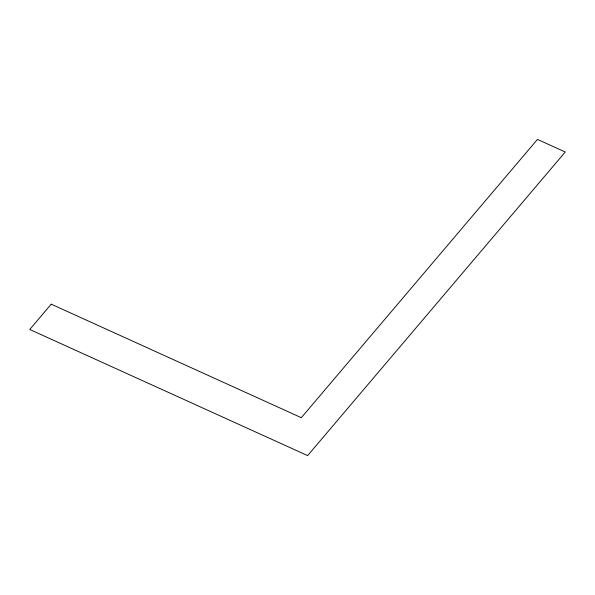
<?xml version="1.0" encoding="UTF-8"?>
<svg xmlns="http://www.w3.org/2000/svg" width="595" height="595" viewBox="0 0 595 595"><rect width="100%" height="100%" fill="white"/><g stroke="black" fill="none" stroke-linecap="round" stroke-linejoin="round"><path stroke-width="0.89" d="M51.222 304.171L29.75 329.474L307.63 455.599L565.25 152.015L537.463 139.401L301.308 417.69L51.222 304.171"/></g></svg>
